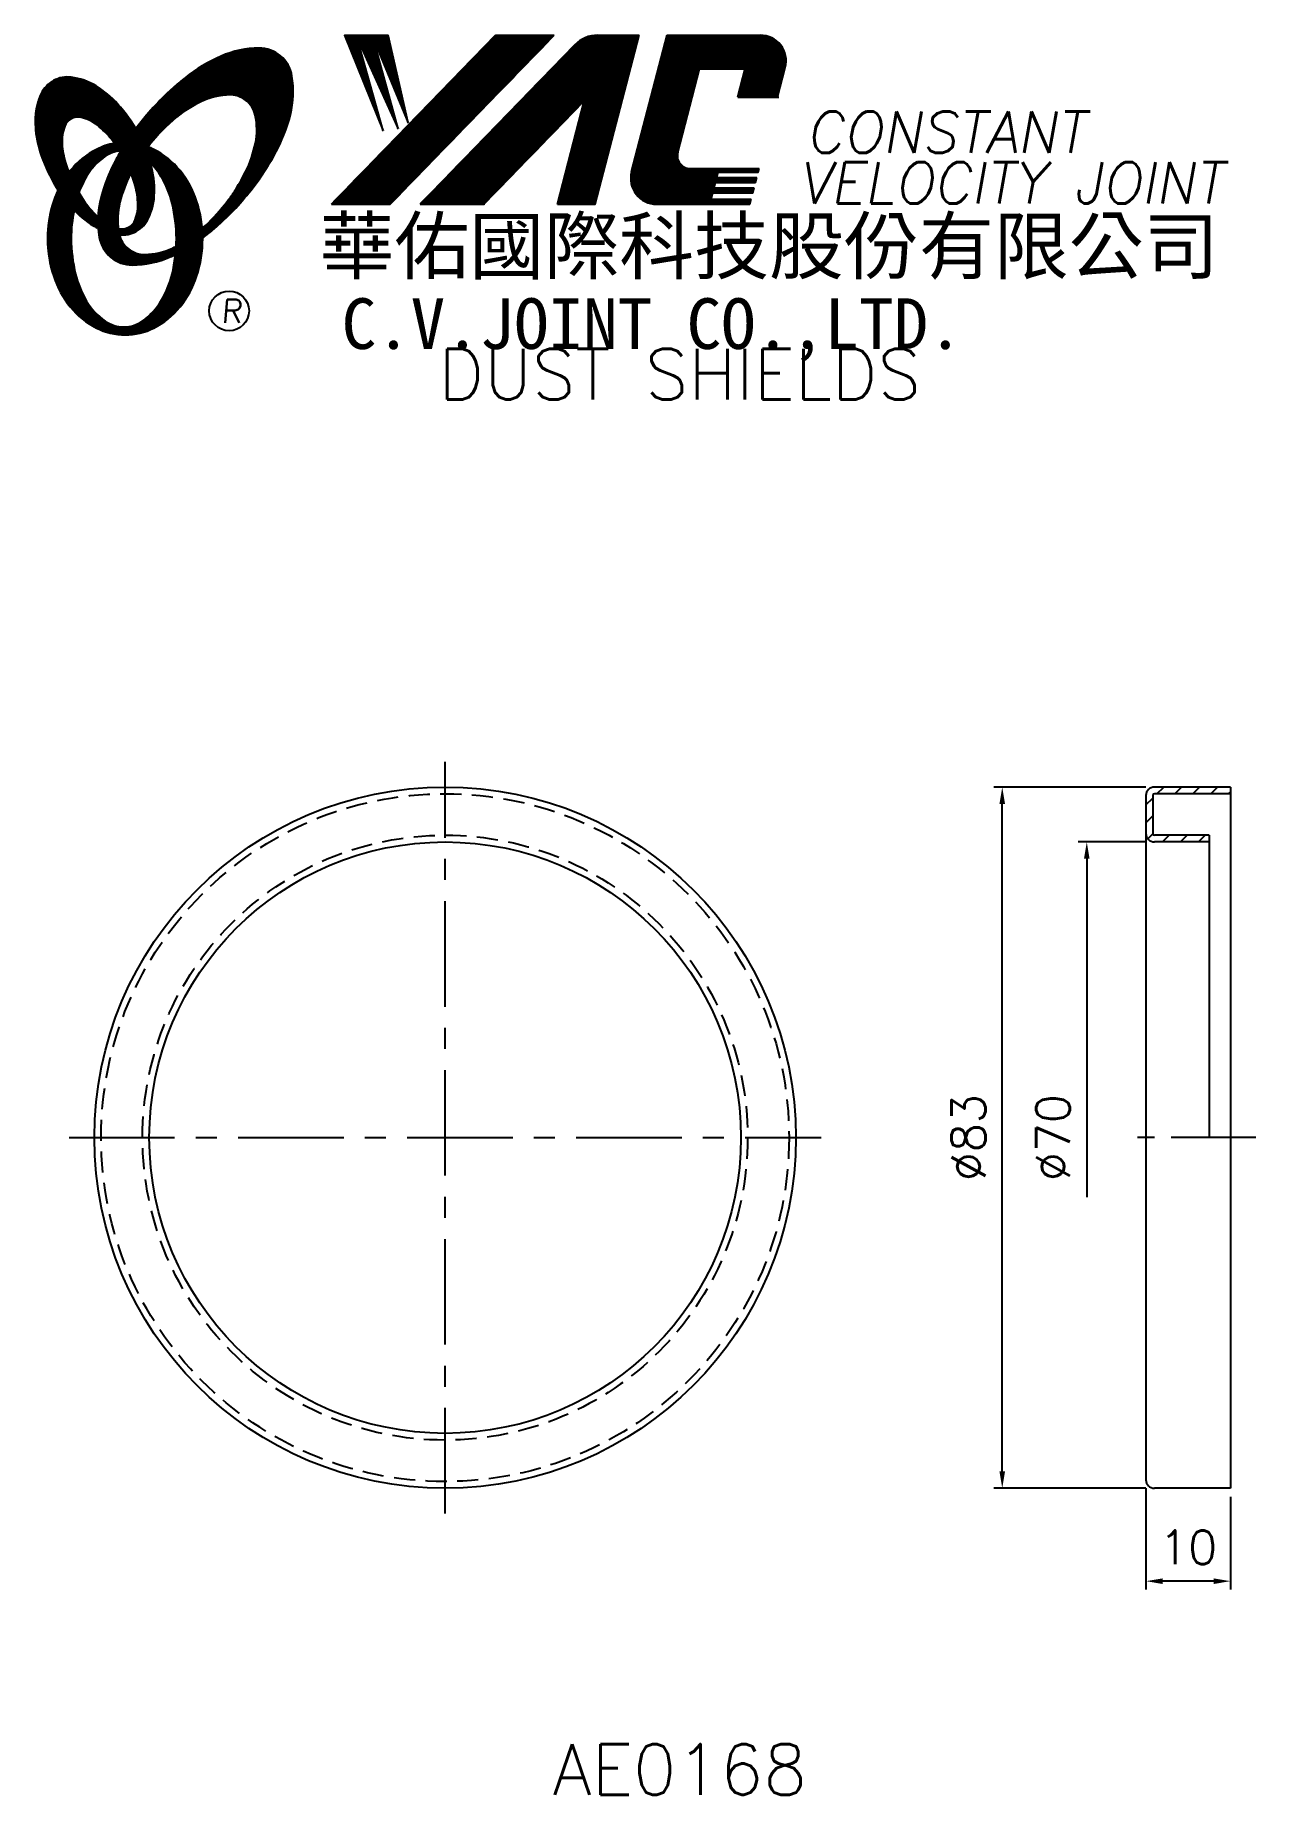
# Model space of a CAD drawing. Extents: x 679 to 823, y 340 to 549.
import ezdxf
from ezdxf.enums import TextEntityAlignment as Align

# ---------------------------------------------------------------- set-up
doc = ezdxf.new("R2010")
doc.units = 0
doc.header["$LTSCALE"] = 10
doc.header["$MEASUREMENT"] = 0
doc.linetypes.add('CENTER', pattern=[2, 1.25, -0.25, 0.25, -0.25])
doc.linetypes.add('HIDDEN', pattern=[0.375, 0.25, -0.125])
doc.layers.get('0').update_dxf_attribs({"linetype": 'CONTINUOUS'})
doc.layers.get('DEFPOINTS').update_dxf_attribs({"linetype": 'CONTINUOUS'})
doc.layers.add('4', color=7, linetype='CONTINUOUS')
doc.styles.add('CHINA', font='KAIU.TTF')
doc.styles.add('ITALICC', font='simplex.shx')
doc.dimstyles.new('STANDARD$0', dxfattribs={"dimtxt": 4, "dimasz": 2, "dimexe": 1, "dimexo": 1, "dimgap": 2, "dimtad": 1, "dimdec": 4, "dimzin": 10, "dimtxsty": 'ITALICC', "dimcen": 2, "dimclrd": 5, "dimclre": 5, "dimclrt": 18, "dimaunit": 1, "dimazin": 3, "dimtp": 0.1, "dimtfac": 0.7, "dimtdec": 4, "dimtmove": 0, "dimatfit": 3, "dimtolj": 1, "dimtzin": 10})
pattern_1 = [(45, (748.218092, 305.014812), (-0.00727476112, 0.00727476112), [])]
pattern_2 = [(45, (579.627546, 341.319222), (-0.00883883476, 0.00883883476), [])]

# ---------------------------------------------------------------- blocks, each defined once
blk = doc.blocks.new('*D4')
at = {"color": 5, "linetype": 'BYBLOCK'}
for p, q in [((810.09, 459.76), (792.09, 459.76)), ((793.09, 378.76), (793.09, 457.76)), ((810.09, 376.76), (792.09, 376.76))]:
    blk.add_line(p, q, dxfattribs=at)
for points in [[(792.76, 457.76), (793.42, 457.76), (793.09, 459.76)], [(792.76, 378.76), (793.42, 378.76), (793.09, 376.76)]]:
    blk.add_solid(points, dxfattribs=at)
at = {"layer": 'DEFPOINTS', "color": 0, "linetype": 'BYBLOCK'}
for p in [(793.09, 459.76), (811.09, 459.76), (811.09, 376.76)]:
    blk.add_point(p, dxfattribs=at)
at = {"color": 18, "linetype": 'BYBLOCK', "insert": (789.09, 418.26), "char_height": 4, "attachment_point": 5, "rotation": 90, "style": 'ITALICC'}
blk.add_mtext('\\A1;∅83', dxfattribs=at)
blk = doc.blocks.new('*D5')
at = {"color": 5, "linetype": 'BYBLOCK'}
for p, q in [((810.09, 453.26), (802.09, 453.26)), ((803.09, 451.26), (803.09, 411.21))]:
    blk.add_line(p, q, dxfattribs=at)
blk.add_solid([(802.76, 451.26), (803.42, 451.26), (803.09, 453.26)], dxfattribs=at)
at = {"layer": 'DEFPOINTS', "color": 0, "linetype": 'BYBLOCK'}
for p in [(803.09, 453.26), (811.09, 453.26), (810.09, 383.26)]:
    blk.add_point(p, dxfattribs=at)
at = {"color": 18, "linetype": 'BYBLOCK', "insert": (799.09, 418.26), "char_height": 4, "attachment_point": 5, "rotation": 90, "style": 'ITALICC'}
blk.add_mtext('\\A1;∅70', dxfattribs=at)
blk = doc.blocks.new('*D6')
at = {"color": 5, "linetype": 'BYBLOCK'}
for p, q in [((810.09, 376.76), (810.09, 364.76)), ((820.09, 375.76), (820.09, 364.76)), ((818.09, 365.76), (812.09, 365.76))]:
    blk.add_line(p, q, dxfattribs=at)
for points in [[(812.09, 366.09), (812.09, 365.42), (810.09, 365.76)], [(818.09, 366.09), (818.09, 365.42), (820.09, 365.76)]]:
    blk.add_solid(points, dxfattribs=at)
at = {"layer": 'DEFPOINTS', "color": 0, "linetype": 'BYBLOCK'}
for p in [(810.09, 377.76), (820.09, 376.76), (810.09, 365.76)]:
    blk.add_point(p, dxfattribs=at)
at = {"color": 18, "linetype": 'BYBLOCK', "insert": (815.09, 369.76), "char_height": 4, "attachment_point": 5, "style": 'ITALICC'}
blk.add_mtext('\\A1;10', dxfattribs=at)

msp = doc.modelspace()

# ---------------------------------------------------------------- hatches: boundary and pattern name
at = {"layer": '4', "linetype": 'CONTINUOUS'}
h = msp.add_hatch(dxfattribs=at)
h.set_pattern_fill('ANSI31', color=5, scale=0.1, style=0)
h.set_pattern_definition(pattern_2)
h.paths.add_polyline_path([(740.08625, 548.75021), (733.12895, 548.75021), (713.71234, 528.74645), (720.66965, 528.74645)])
h.paths.add_polyline_path([(743.63314, 540.98463), (740.45277, 528.74645), (744.93375, 528.74645), (750.13219, 548.75021), (745.23546, 548.75021, 0.202785967), (742.50139, 547.59379), (724.20726, 528.74645), (731.75417, 528.74645)])
h.paths.add_polyline_path([(757.26025, 544.75179), (762.65397, 544.75179), (761.78495, 541.40777), (766.50177, 541.40777), (767.41849, 544.93534, 0.490800957), (764.46829, 548.75021), (753.43397, 548.75021), (749.22692, 532.56131, 0.490800957), (752.17712, 528.74645), (763.21144, 528.74645), (763.36588, 529.34076), (758.64906, 529.34076), (758.84243, 530.08484), (763.55925, 530.08484), (763.71781, 530.69498), (759.00099, 530.69498), (759.16223, 531.31545), (763.87905, 531.31545), (764.03523, 531.91644), (759.31841, 531.91644), (759.47521, 532.51982), (764.19203, 532.51982), (764.30877, 532.96901), (756.16902, 532.96901, -0.490800957), (754.69392, 534.87645)])
h = msp.add_hatch(dxfattribs=at)
h.set_pattern_fill('ANSI31', color=1, scale=0.1, style=0)
h.set_pattern_definition(pattern_2)
h.paths.add_polyline_path([(720.44432, 548.75021), (715.26699, 548.75021), (719.83775, 537.44647), (716.77181, 548.40445), (721.60655, 537.68212), (718.65854, 548.40445), (722.78576, 538.38909)])
h = msp.add_hatch(dxfattribs=at)
h.set_pattern_fill('ANSI31', color=5, scale=0.082305, style=0)
h.set_pattern_definition([(45, (579.627546, 341.319222), (-0.00727476112, 0.00727476112), [])])
h.paths.add_polyline_path([(701.66302, 541.68773, -0.172879177), (703.60449, 541.02916, -0.172879177), (704.69179, 539.29111, -0.104527385), (704.71956, 535.96292, -0.065680101), (703.55003, 532.56096, -0.051823203), (701.10962, 528.71857, -0.044272532), (698.43464, 525.89224, -0.020203161), (698.48823, 524.75432, 0.006517006), (698.89278, 525.0664, 0.049863361), (703.4462, 529.47946, 0.049863361), (707.03584, 534.70662, 0.063682799), (708.85688, 539.33397, 0.103597411), (709.04618, 543.91794, 0.177892575), (707.69757, 546.28822, 0.177892575), (705.13518, 547.22154, 0.103597411), (700.64738, 546.2685, 0.063682799), (696.38964, 543.69942, 0.049863361), (691.83622, 539.28636, 0.016070017), (690.56552, 537.68005, -0.007061632), (690.8128, 537.24302, -0.031648676), (691.76539, 535.20644, -0.008069351), (692.19729, 535.77075, -0.051823203), (695.37567, 539.02921, -0.065680101), (698.4176, 540.94956, -0.104527385)])
h.paths.add_polyline_path([(688.58735, 528.52641, -0.065680101), (689.75688, 531.92836, -0.006063428), (690.00082, 532.40338, 0.027613469), (689.27398, 533.99145, 0.017011252), (688.74056, 534.92643, 0.007829282), (688.24658, 534.0592, 0.063682799), (686.42554, 529.43185, 0.103597411), (686.23624, 524.84788, 0.177892575), (687.58484, 522.4776, 0.177892575), (690.14724, 521.54427, 0.103597411), (694.63503, 522.49732, 0.008811776), (695.262, 522.7874, 0.013922709), (695.33933, 523.75721, -0.009086703), (694.88931, 523.53976, -0.104527385), (691.64389, 522.8016, -0.172879177), (689.70242, 523.46017, -0.172879177), (688.61512, 525.19822, -0.104527385)])
h = msp.add_hatch(dxfattribs=at)
h.set_pattern_fill('ANSI31', color=3, scale=0.082305, style=0)
h.set_pattern_definition(pattern_1)
h.paths.add_polyline_path([(685.86651, 542.73856, 0.106488277), (682.92463, 543.77713, 0.158297415), (680.83444, 543.38209, 0.158297415), (679.3751, 541.8344, 0.106488277), (678.66429, 538.79663, 0.071723199), (679.08234, 535.48368, 0.058080454), (680.62732, 531.66829, 0.058080454), (683.00837, 528.3105, 0.071723199), (685.57361, 526.17275, 0.020895977), (686.11379, 525.87076, -0.030777155), (686.09789, 527.24698, -0.042059526), (685.00153, 528.40974, -0.04691039), (683.38237, 530.89089, -0.04691039), (682.25409, 533.63037, -0.060581117), (681.85198, 535.89244, -0.10187153), (682.16361, 537.98064, -0.185892489), (682.94369, 538.87228, -0.185892489), (684.12034, 539.0104, -0.10187153), (686.01799, 538.08487, -0.060581117), (687.65482, 536.4726, -0.04691039), (689.27398, 533.99145, -0.04691039), (690.40226, 531.25196, -0.060581117), (690.80436, 528.9899, -0.10187153), (690.49274, 526.90169, -0.185892489), (689.71265, 526.01005, -0.185892489), (688.53601, 525.87193, -0.002013383), (688.49521, 525.88256, 0.021593804), (688.61512, 525.19822, 0.006477741), (688.63313, 525.12118, 0.14950097), (690.60569, 525.52922, 0.158297415), (692.06502, 527.07691, 0.106488277), (692.77583, 530.11468, 0.071723199), (692.35778, 533.42763, 0.058080454), (690.8128, 537.24302, 0.058080454), (688.43175, 540.60081, 0.071723199)])
h = msp.add_hatch(dxfattribs=at)
h.set_pattern_fill('ANSI31', color=1, scale=0.082305, style=0)
h.set_pattern_definition(pattern_1)
h.paths.add_polyline_path([(686.96014, 534.41511, -0.120168026), (688.65193, 535.0685, 0.016865385), (688.05217, 535.95124, 0.076648372), (685.89594, 535.23232, 0.104809576), (682.81149, 532.71923, 0.005838257), (682.64455, 532.50702, 0.028089978), (683.38237, 530.89089, 0.014237292), (683.82449, 530.10584, -0.045767751), (684.74967, 532.04269, -0.106890197)])
h.paths.add_polyline_path([(682.92877, 524.66049, -0.048711043), (683.25887, 528.04083, -0.007865741), (683.00837, 528.3105, -0.037695478), (681.37249, 530.42926, 0.03042545), (680.84716, 529.12529, 0.080710289), (680.12173, 524.66049, 0.080710289), (680.84716, 520.1957, 0.089265679), (682.81149, 516.60176, 0.104809576), (685.89594, 514.08866, 0.11926607), (689.30513, 513.26373, 0.11926607), (692.71433, 514.08866, 0.104809576), (695.79878, 516.60176, 0.089265679), (697.76311, 520.1957, 0.080710289), (698.48854, 524.66049, 0.080710289), (697.76311, 529.12529, 0.089265679), (695.79878, 532.71923, 0.104809576), (692.71433, 535.23232, 0.025513357), (692.02109, 535.54507, 0.004818181), (691.76539, 535.20644, -0.023722145), (692.3066, 533.60969, -0.065307489), (693.54178, 532.04269, -0.073950765), (694.85424, 528.84496, -0.060532391), (695.36269, 524.66049, -0.060532391), (694.85424, 520.47603, -0.073950765), (693.54178, 517.2783, -0.106890197), (691.33132, 514.90588, -0.153118262), (689.14573, 514.2205, -0.153118262), (686.96014, 514.90588, -0.106890197), (684.74967, 517.2783, -0.073950765), (683.43722, 520.47603, -0.060532391)])
h = msp.add_hatch(dxfattribs=at)
h.set_pattern_fill('ANSI31', color=5, scale=12, style=0)
h.set_pattern_definition([(45, (88.6534, 16.2291), (-1.0606602, 1.0606602), [])])
h.paths.add_polyline_path([(820.09082, 458.95611), (820.09082, 459.75611), (811.09082, 459.75611, 0.414213562), (810.09082, 458.75611), (810.09082, 454.25611, 0.414213562), (811.09082, 453.25611), (817.59082, 453.25611), (817.59082, 454.05611), (811.09082, 454.05611, -0.414213562), (810.89082, 454.25611), (810.89082, 458.75611, -0.414213562), (811.09082, 458.95611)])

# ---------------------------------------------------------------- linework, layer by layer
at = {"layer": '4', "color": 5, "linetype": 'CONTINUOUS'}
for p, q in [((713.71234, 528.74645), (733.12895, 548.75021)), ((720.66965, 528.74645), (740.08625, 548.75021)), ((733.12895, 548.75021), (740.08625, 548.75021)), ((744.93375, 528.74645), (750.13219, 548.75021)), ((745.23546, 548.75021), (750.13219, 548.75021)), ((749.22692, 532.56131), (753.43397, 548.75021)), ((753.43397, 548.75021), (764.46829, 548.75021)), ((724.20726, 528.74645), (742.50139, 547.59379)), ((754.69392, 534.87645), (757.26025, 544.75179)), ((757.26025, 544.75179), (762.65397, 544.75179)), ((761.78495, 541.40777), (762.65397, 544.75179)), ((766.50177, 541.40777), (767.41849, 544.93534)), ((731.75417, 528.74645), (743.63314, 540.98463)), ((740.45277, 528.74645), (743.63314, 540.98463)), ((761.78495, 541.40777), (766.6522, 541.40777)), ((756.16902, 532.96901), (764.30877, 532.96901)), ((759.00099, 530.69498), (759.16223, 531.31545)), ((759.16223, 531.31545), (763.87905, 531.31545)), ((759.31841, 531.91644), (759.47521, 532.51982)), ((759.31841, 531.91644), (764.03523, 531.91644)), ((759.47521, 532.51982), (764.19203, 532.51982)), ((763.87905, 531.31545), (764.03523, 531.91644)), ((764.19203, 532.51982), (764.30877, 532.96901)), ((758.64906, 529.34076), (758.84243, 530.08484)), ((758.64906, 529.34076), (763.36588, 529.34076)), ((758.84243, 530.08484), (763.55925, 530.08484)), ((759.00099, 530.69498), (763.71781, 530.69498)), ((763.21144, 528.74645), (763.36588, 529.34076)), ((763.55925, 530.08484), (763.71781, 530.69498)), ((713.71234, 528.74645), (720.66965, 528.74645)), ((724.20726, 528.74645), (731.75417, 528.74645)), ((740.45277, 528.74645), (744.93375, 528.74645)), ((752.17712, 528.74645), (763.21144, 528.74645))]:
    msp.add_line(p, q, dxfattribs=at)
at = {"layer": '4', "color": 1, "linetype": 'CONTINUOUS'}
for p, q in [((715.26699, 548.75021), (719.83775, 537.44647)), ((715.26699, 548.75021), (720.44432, 548.75021)), ((719.83775, 537.44647), (716.77181, 548.40445)), ((716.77181, 548.40445), (721.60655, 537.68212)), ((721.60655, 537.68212), (718.65854, 548.40445)), ((718.65854, 548.40445), (722.78576, 538.38909)), ((722.78576, 538.38909), (720.44432, 548.75021))]:
    msp.add_line(p, q, dxfattribs=at)
at = {"layer": '4', "color": 5, "linetype": 'CENTER'}
for p, q in [((727.16246, 373.75611), (727.16246, 462.75611)), ((682.66246, 418.25611), (771.66246, 418.25611))]:
    msp.add_line(p, q, dxfattribs=at)
at = {"layer": '4', "color": 7, "linetype": 'CONTINUOUS'}
for p, q in [((810.09082, 458.75611), (810.09082, 377.75611)), ((810.89082, 458.75611), (810.89082, 454.25611)), ((820.09082, 459.75611), (811.09082, 459.75611)), ((820.09082, 458.95611), (811.09082, 458.95611)), ((820.09082, 459.75611), (820.09082, 376.75611)), ((817.59082, 454.05611), (811.09082, 454.05611)), ((817.59082, 454.05611), (817.59082, 418.25611)), ((817.59082, 453.25611), (811.09082, 453.25611)), ((820.09082, 376.75611), (811.09082, 376.75611))]:
    msp.add_line(p, q, dxfattribs=at)
at = {"layer": '4', "color": 5, "linetype": 'CENTER', "ltscale": 0.8}
msp.add_line((823.09082, 418.25611), (807.09082, 418.25611), dxfattribs=at)
at = {"layer": '4', "color": 5, "linetype": 'CONTINUOUS'}
for points in [[(698.48823, 524.75432, 0.006517006), (698.89278, 525.0664, 0.049863361), (703.4462, 529.47946, 0.049863361), (707.03584, 534.70662, 0.063682799), (708.85688, 539.33397, 0.103597411), (709.04618, 543.91794, 0.177892575), (707.69757, 546.28822, 0.177892575), (705.13518, 547.22154, 0.103597411), (700.64738, 546.2685, 0.063682799), (696.38964, 543.69942, 0.049863361), (691.83622, 539.28636, 0.016070017), (690.56552, 537.68005)], [(698.43464, 525.89224, 0.044272532), (701.10962, 528.71857, 0.051823203), (703.55003, 532.56096, 0.065680101), (704.71956, 535.96292, 0.104527385), (704.69179, 539.29111, 0.172879177), (703.60449, 541.02916, 0.172879177), (701.66302, 541.68773, 0.104527385), (698.4176, 540.94956, 0.065680101), (695.37567, 539.02921, 0.051823203), (692.19729, 535.77075, 0.008069351), (691.76539, 535.20644)], [(688.74056, 534.92643, 0.007829282), (688.24658, 534.0592, 0.063682799), (686.42554, 529.43185, 0.103597411), (686.23624, 524.84788, 0.177892575), (687.58484, 522.4776, 0.177892575), (690.14724, 521.54427, 0.103597411), (694.63503, 522.49732, 0.008811776), (695.262, 522.7874, 0.008811776)], [(690.00082, 532.40338, 0.006063428), (689.75688, 531.92836, 0.065680101), (688.58735, 528.52641, 0.104527385), (688.61512, 525.19822, 0.172879177), (689.70242, 523.46017, 0.172879177), (691.64389, 522.8016, 0.104527385), (694.88931, 523.53976, 0.009086703), (695.33933, 523.75721, 0.009086703)]]:
    msp.add_lwpolyline(points, format="xyb", dxfattribs=at)
at = {"layer": '4', "color": 3, "linetype": 'CONTINUOUS'}
for points in [[(688.63313, 525.12118, 0.14950097), (690.60569, 525.52922, 0.158297415), (692.06502, 527.07691, 0.106488277), (692.77583, 530.11468, 0.071723199), (692.35778, 533.42763, 0.058080454), (690.8128, 537.24302, 0.058080454), (688.43175, 540.60081, 0.071723199), (685.86651, 542.73856, 0.106488277), (682.92463, 543.77713, 0.158297415), (680.83444, 543.38209, 0.158297415), (679.3751, 541.8344, 0.106488277), (678.66429, 538.79663, 0.071723199), (679.08234, 535.48368, 0.058080454), (680.62732, 531.66829, 0.058080454), (683.00837, 528.3105, 0.071723199), (685.57361, 526.17275, 0.020895977), (686.11379, 525.87076, 0.020895977)], [(688.49521, 525.88256, 0.002013383), (688.53601, 525.87193, 0.185892489), (689.71265, 526.01005, 0.185892489), (690.49274, 526.90169, 0.10187153), (690.80436, 528.9899, 0.060581117), (690.40226, 531.25196, 0.04691039), (689.27398, 533.99145, 0.04691039), (687.65482, 536.4726, 0.060581117), (686.01799, 538.08487, 0.10187153), (684.12034, 539.0104, 0.185892489), (682.94369, 538.87228, 0.185892489), (682.16361, 537.98064, 0.10187153), (681.85198, 535.89244, 0.060581117), (682.25409, 533.63037, 0.04691039), (683.38237, 530.89089, 0.04691039), (685.00153, 528.40974, 0.042059526), (686.09789, 527.24698, 0.042059526)]]:
    msp.add_lwpolyline(points, format="xyb", dxfattribs=at)
at = {"layer": '4', "color": 1, "linetype": 'CONTINUOUS'}
for points in [[(681.37249, 530.42926, 0.03042545), (680.84716, 529.12529, 0.080710289), (680.12173, 524.66049, 0.080710289), (680.84716, 520.1957, 0.089265679), (682.81149, 516.60176, 0.104809576), (685.89594, 514.08866, 0.11926607), (689.30513, 513.26373, 0.11926607), (692.71433, 514.08866, 0.104809576), (695.79878, 516.60176, 0.089265679), (697.76311, 520.1957, 0.080710289), (698.48854, 524.66049, 0.080710289), (697.76311, 529.12529, 0.089265679), (695.79878, 532.71923, 0.104809576), (692.71433, 535.23232, 0.025513357), (692.02109, 535.54507, 0.025513357)], [(688.05217, 535.95124, 0.076648372), (685.89594, 535.23232, 0.104809576), (682.81149, 532.71923, 0.005838257), (682.64455, 532.50702, 0.005838257)], [(683.25887, 528.04083, 0.048711043), (682.92877, 524.66049, 0.060532391), (683.43722, 520.47603, 0.073950765), (684.74967, 517.2783, 0.106890197), (686.96014, 514.90588, 0.153118262), (689.14573, 514.2205, 0.153118262), (691.33132, 514.90588, 0.106890197), (693.54178, 517.2783, 0.073950765), (694.85424, 520.47603, 0.060532391), (695.36269, 524.66049, 0.060532391), (694.85424, 528.84496, 0.073950765), (693.54178, 532.04269, 0.065307489), (692.3066, 533.60969)], [(688.65193, 535.0685, 0.120168026), (686.96014, 534.41511, 0.106890197), (684.74967, 532.04269, 0.045767751), (683.82449, 530.10584, 0.045767751)]]:
    msp.add_lwpolyline(points, format="xyb", dxfattribs=at)
at = {"layer": '4', "color": 5, "linetype": 'CONTINUOUS'}
msp.add_circle((701.60938, 516.11477), 2.35282, dxfattribs=at)
at = {"layer": '4', "color": 7, "linetype": 'CONTINUOUS'}
for radius in [41.5, 35]:
    msp.add_circle((727.16246, 418.25611), radius, dxfattribs=at)
at = {"layer": '4', "color": 5, "linetype": 'HIDDEN'}
for radius in [40.7, 35.8]:
    msp.add_circle((727.16246, 418.25611), radius, dxfattribs=at)
at = {"layer": '4', "color": 5, "linetype": 'CONTINUOUS'}
for centre, radius, start, end in [((745.23546, 544.93997), 3.81024, 90, 135.8533387), ((764.46829, 545.70201), 3.04819, 345.4326059, 90), ((756.16902, 534.49311), 1.5241, 165.4326059, 270), ((752.17712, 531.79464), 3.04819, 165.4326059, 270)]:
    msp.add_arc(centre, radius, start, end, dxfattribs=at)
at = {"layer": '4', "color": 7, "linetype": 'CONTINUOUS'}
for centre, radius, start, end in [((811.09082, 458.75611), 1, 90, 180), ((811.09082, 458.75611), 0.2, 90, 180), ((811.09082, 454.25611), 1, 180, 270), ((811.09082, 454.25611), 0.2, 180, 270), ((811.09082, 377.75611), 1, 180, 270)]:
    msp.add_arc(centre, radius, start, end, dxfattribs=at)

# ---------------------------------------------------------------- texts
at = {"layer": '4', "color": 5, "linetype": 'CONTINUOUS', "style": 'ITALICC'}
for s, height, oblique, p in [('CONSTANT', 4.9, 10, (769.86115, 534.81691)), ('VELOCITY JOINT', 4.9, 10, (768.98292, 528.82153)), ('R', 2.75625, 5, (700.65069, 514.70517))]:
    msp.add_text(s, height=height, dxfattribs=dict(at, oblique=oblique)).set_placement(p)
at = {"layer": '4', "color": 7, "linetype": 'CONTINUOUS', "style": 'CHINA'}
for s, height, p in [('華佑國際科技股份有限公司', 6.5, (712.29898, 520.5566)), ('C.V.JOINT CO.,LTD.', 6, (714.92762, 511.61038))]:
    msp.add_text(s, height=height, dxfattribs=at).set_placement(p)
at = {"layer": '4', "color": 18, "linetype": 'CONTINUOUS', "style": 'ITALICC'}
for s, p in [('DUST SHIELDS', (754.93034, 505.61756)), ('AE0168', (754.93034, 340.47017))]:
    msp.add_text(s, height=6, dxfattribs=at).set_placement(p, align=Align.CENTER)

# ---------------------------------------------------------------- dimensions: what is measured, and where the dimension line sits
at = {"layer": '4', "color": 7, "linetype": 'CONTINUOUS'}
for base, p1, p2, angle, text, override, picture, middle in [((793.09079, 459.75611), (811.09082, 376.75611), (811.09082, 459.75611), 270, '%%C83', {"dimcen": 2.5, "dimaunit": 0, "dimtp": 0}, '*D4', (789.09079, 418.25611)), ((803.09084, 453.25611), (810.09082, 383.25611), (811.09082, 453.25611), 90, '%%C70', {"dimcen": -2, "dimse1": 1, "dimsd1": 1}, '*D5', (799.09084, 418.25611))]:
    dim = msp.add_linear_dim(base=base, p1=p1, p2=p2, angle=angle, text=text, dimstyle='STANDARD$0', override=override, dxfattribs=at)
    dim.commit()
    dim.dimension.update_dxf_attribs({"geometry": picture, "text_midpoint": middle})
dim = msp.add_linear_dim(base=(810.09082, 365.75616), p1=(820.09082, 376.75611), p2=(810.09082, 377.75611), text='10', dimstyle='STANDARD$0', dxfattribs=at)
dim.commit()
dim.dimension.update_dxf_attribs({"geometry": '*D6', "text_midpoint": (815.09082, 369.75616)})

doc.saveas('drawing.dxf')
